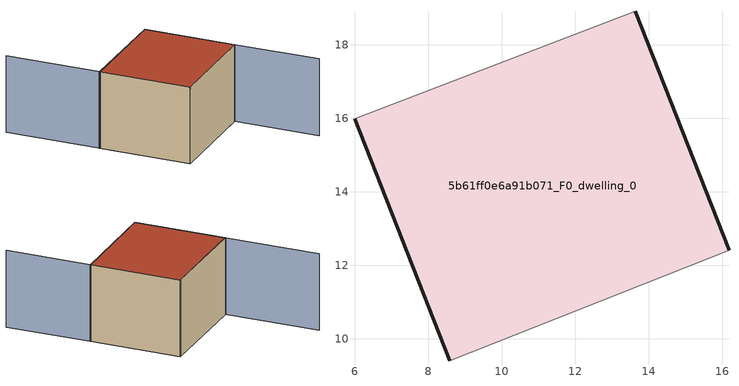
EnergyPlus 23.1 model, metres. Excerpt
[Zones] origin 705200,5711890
5b61ff0e6a91b071_F0_dwelling_0
 floor ground (EU_floor_Construction): 16.18,12.41 13.63,18.91 6,15.98 8.58,9.41 z0
 wall outside (EU_wall_Construction): 13.63,18.91 16.18,12.41 / 8.58,9.41 6,15.98 z0:6
 wall adiabatic (EU_wall_Construction): 6,15.98 13.63,18.91 / 16.18,12.41 8.58,9.41 z0:6
 roof outside (EU_roof_Construction): 13.63,18.91 16.18,12.41 8.58,9.41 6,15.98 z6
shading: 8.58,9.41 16.18,12.41 / 16.18,12.41 18.59,6.32 / 13.63,18.91 6.01,15.93 / 6.01,15.93 3.34,22.74 z0:6
[Building]
EU S2 Campaign: North Axis=0; Terrain=City; Solar Distribution=FullExterior
[Site:Location]
London: Latitude=51.5; Longitude=-0.5; Time Zone=0; Elevation=25
[SizingPeriod:WeatherFileDays]
AnnualSizingPeriod: Begin Month=1; Begin Day of Month=1; End Month=12; End Day of Month=31; Day of Week for Start Day=Monday; Use Weather File Daylight Saving Period=No; Use Weather File Rain and Snow Indicators=No
[MATERIAL]
EU_InternalMass_Material: Roughness=MediumRough; Thickness=0.1; Conductivity=1; Density=1800; Specific Heat=900; Thermal Absorptance=0.9; Solar Absorptance=0.7; Visible Absorptance=0.7
[MATERIAL:NOMASS] Roughness=MediumRough; Thermal Absorptance=0.9; Solar Absorptance=0.7; Visible Absorptance=0.7
Name | Thermal Resistance
EU_wall_NoMass | 0.735294
EU_roof_NoMass | 0.520833
EU_floor_NoMass | 1.81159
[CONSTRUCTION]
EU_wall_Construction: EU_wall_NoMass
EU_roof_Construction: EU_roof_NoMass
EU_floor_Construction: EU_floor_NoMass
EU_InternalMass_Construction: EU_InternalMass_Material
[ZONE]
5b61ff0e6a91b071_F0_dwelling_0: Type=1; Multiplier=1; Ceiling Height=autocalculate; Volume=344.398; Floor Area=autocalculate; Part of Total Floor Area=Yes
[INTERNALMASS]
5b61ff0e6a91b071_F0_dwelling_0_EU_InternalMass: Construction=EU_InternalMass_Construction; Zone or ZoneList=5b61ff0e6a91b071_F0_dwelling_0; Surface Area=57.3993
[OTHEREQUIPMENT]
EU_Step8_InternalGain_5b61ff0e6a91b071_F0_dwelling_0_f000: Fuel Type=Electricity; Zone or ZoneList or Space or SpaceList=5b61ff0e6a91b071_F0_dwelling_0; Schedule=EU_Step8_GainSchedule_5b61ff0e6a91b071_F0_dwelling_0_f000; Design Level Calculation Method=Watts/Area; Power per Zone Floor Area=1; Fraction Latent=0; Fraction Radiant=0; Fraction Lost=0; Carbon Dioxide Generation Rate=0; EndUse Subcategory=EU_Step8_InternalGains
[ZONEVENTILATION:DESIGNFLOWRATE]
EU_ConstantAir_5b61ff0e6a91b071_F0_dwelling_0: Zone or ZoneList or Space or SpaceList=5b61ff0e6a91b071_F0_dwelling_0; Schedule=EU_AlwaysOn; Design Flow Rate Calculation Method=AirChanges/Hour; Air Changes per Hour=0.48; Ventilation Type=Natural; Fan Pressure Rise=0; Fan Total Efficiency=1; Constant Term Coefficient=1; Temperature Term Coefficient=0; Velocity Term Coefficient=0; Velocity Squared Term Coefficient=0; Minimum Indoor Temperature=-100; Maximum Indoor Temperature=100; Delta Temperature=-100; Minimum Outdoor Temperature=-100; Maximum Outdoor Temperature=100; Maximum Wind Speed=40
[HVACTEMPLATE:THERMOSTAT]
EU_HeatOnly_5b61ff0e6a91b071_F0_dwelling_0: Constant Heating Setpoint=20; Constant Cooling Setpoint=50
[HVACTEMPLATE:ZONE:IDEALLOADSAIRSYSTEM]
5b61ff0e6a91b071_F0_dwelling_0: Template Thermostat=EU_HeatOnly_5b61ff0e6a91b071_F0_dwelling_0; System Availability Schedule=EU_AlwaysOn; Maximum Heating Supply Air Temperature=50; Minimum Cooling Supply Air Temperature=13; Maximum Heating Supply Air Humidity Ratio=0.0156; Minimum Cooling Supply Air Humidity Ratio=0.0077; Heating Limit=NoLimit; Cooling Limit=NoLimit; Heating Availability Schedule=EU_AlwaysOn; Cooling Availability Schedule=EU_CoolingOff; Dehumidification Control Type=ConstantSensibleHeatRatio; Cooling Sensible Heat Ratio=0.7; Dehumidification Setpoint=60; Humidification Control Type=None; Humidification Setpoint=30; Outdoor Air Method=None; Outdoor Air Flow Rate per Person=0.00944; Outdoor Air Flow Rate per Zone Floor Area=0; Outdoor Air Flow Rate per Zone=0; Demand Controlled Ventilation Type=None; Outdoor Air Economizer Type=NoEconomizer; Heat Recovery Type=None; Sensible Heat Recovery Effectiveness=0.7; Latent Heat Recovery Effectiveness=0.65
[SIZING:ZONE]
5b61ff0e6a91b071_F0_dwelling_0: Zone Cooling Design Supply Air Temperature Input Method=SupplyAirTemperature; Zone Cooling Design Supply Air Temperature=13; Zone Heating Design Supply Air Temperature Input Method=SupplyAirTemperature; Zone Heating Design Supply Air Temperature=50; Zone Cooling Design Supply Air Humidity Ratio=0.008; Zone Heating Design Supply Air Humidity Ratio=0.008; Cooling Design Air Flow Method=DesignDay; Cooling Design Air Flow Rate=0; Cooling Minimum Air Flow per Zone Floor Area=0.000762; Cooling Minimum Air Flow=0; Cooling Minimum Air Flow Fraction=0.2; Heating Design Air Flow Method=DesignDay; Heating Design Air Flow Rate=0; Heating Maximum Air Flow per Zone Floor Area=0.002032; Heating Maximum Air Flow=0.141576; Heating Maximum Air Flow Fraction=0.3; Account for Dedicated Outdoor Air System=No; Dedicated Outdoor Air System Control Strategy=NeutralSupplyAir; Dedicated Outdoor Air Low Setpoint Temperature for Design=autosize; Dedicated Outdoor Air High Setpoint Temperature for Design=autosize; Zone Load Sizing Method=Sensible Load Only No Latent Load; Zone Latent Cooling Design Supply Air Humidity Ratio Input Method=HumidityRatioDifference; Zone Cooling Design Supply Air Humidity Ratio Difference=0.005; Zone Latent Heating Design Supply Air Humidity Ratio Input Method=HumidityRatioDifference; Zone Humidification Design Supply Air Humidity Ratio Difference=0.005
[SCHEDULE:CONSTANT]
Name | Hourly Value
EU_AlwaysOn | 1
EU_CoolingOff | 0
[SCHEDULE:FILE]
EU_Step8_GainSchedule_5b61ff0e6a91b071_F0_dwelling_0_f000: File=../../schedules/5b61ff0e6a91b071/5b61ff0e6a91b071_F0_dwelling_0_f000_gain.csv; Column Number=1; Rows to Skip at Top=0; Number of Hours of Data=8760; Column Separator=Comma; Interpolate to Timestep=No; Minutes per Item=60; Adjust Schedule for Daylight Savings=Yes
